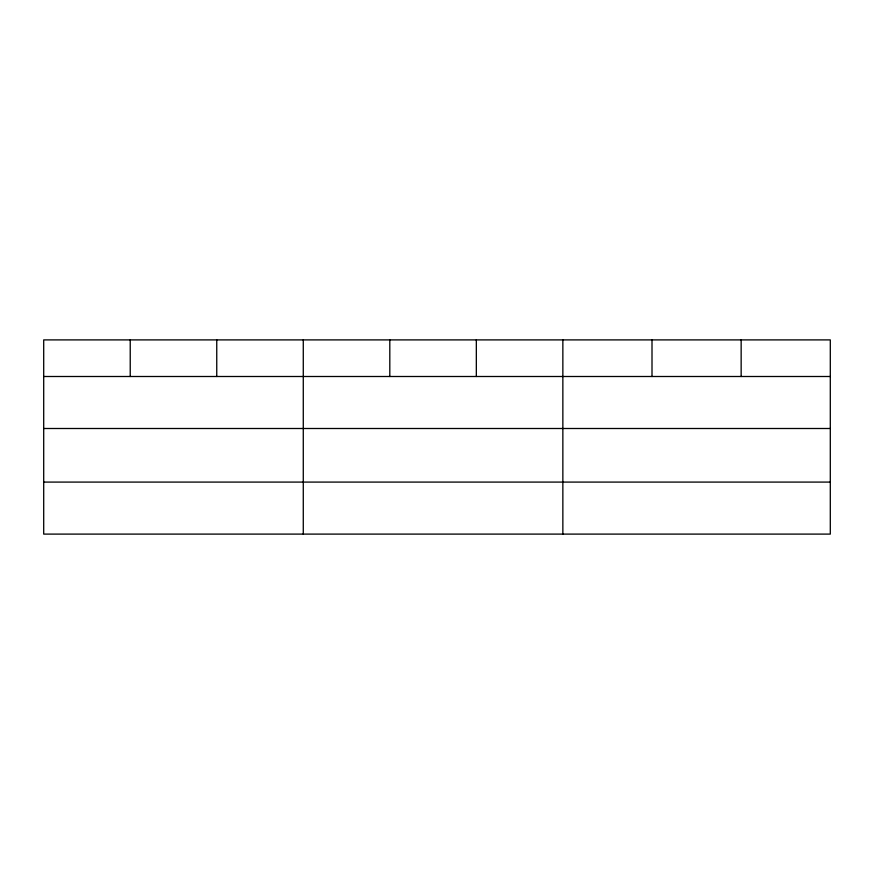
<?xml version="1.0" encoding="UTF-8"?>
<svg xmlns="http://www.w3.org/2000/svg" width="874" height="874" viewBox="0 0 874 874"><rect width="100%" height="100%" fill="white"/><g stroke="black" fill="none" stroke-linecap="round" stroke-linejoin="round"><path stroke-width="1.31" d="M830.3 428.5L830.3 339.899L43.7 339.899L43.7 534.101L830.3 534.101L830.3 428.5L43.7 428.5M43.7 376.497L830.3 376.497M43.7 482.087L830.3 482.087M741.152 339.899L741.152 376.497M652.004 339.899L652.004 376.497M562.856 339.899L562.856 534.101M476.33 339.899L476.33 376.497M389.804 339.899L389.804 376.497M303.278 339.899L303.278 534.101M216.752 339.899L216.752 376.497M130.226 339.899L130.226 376.497"/></g></svg>
